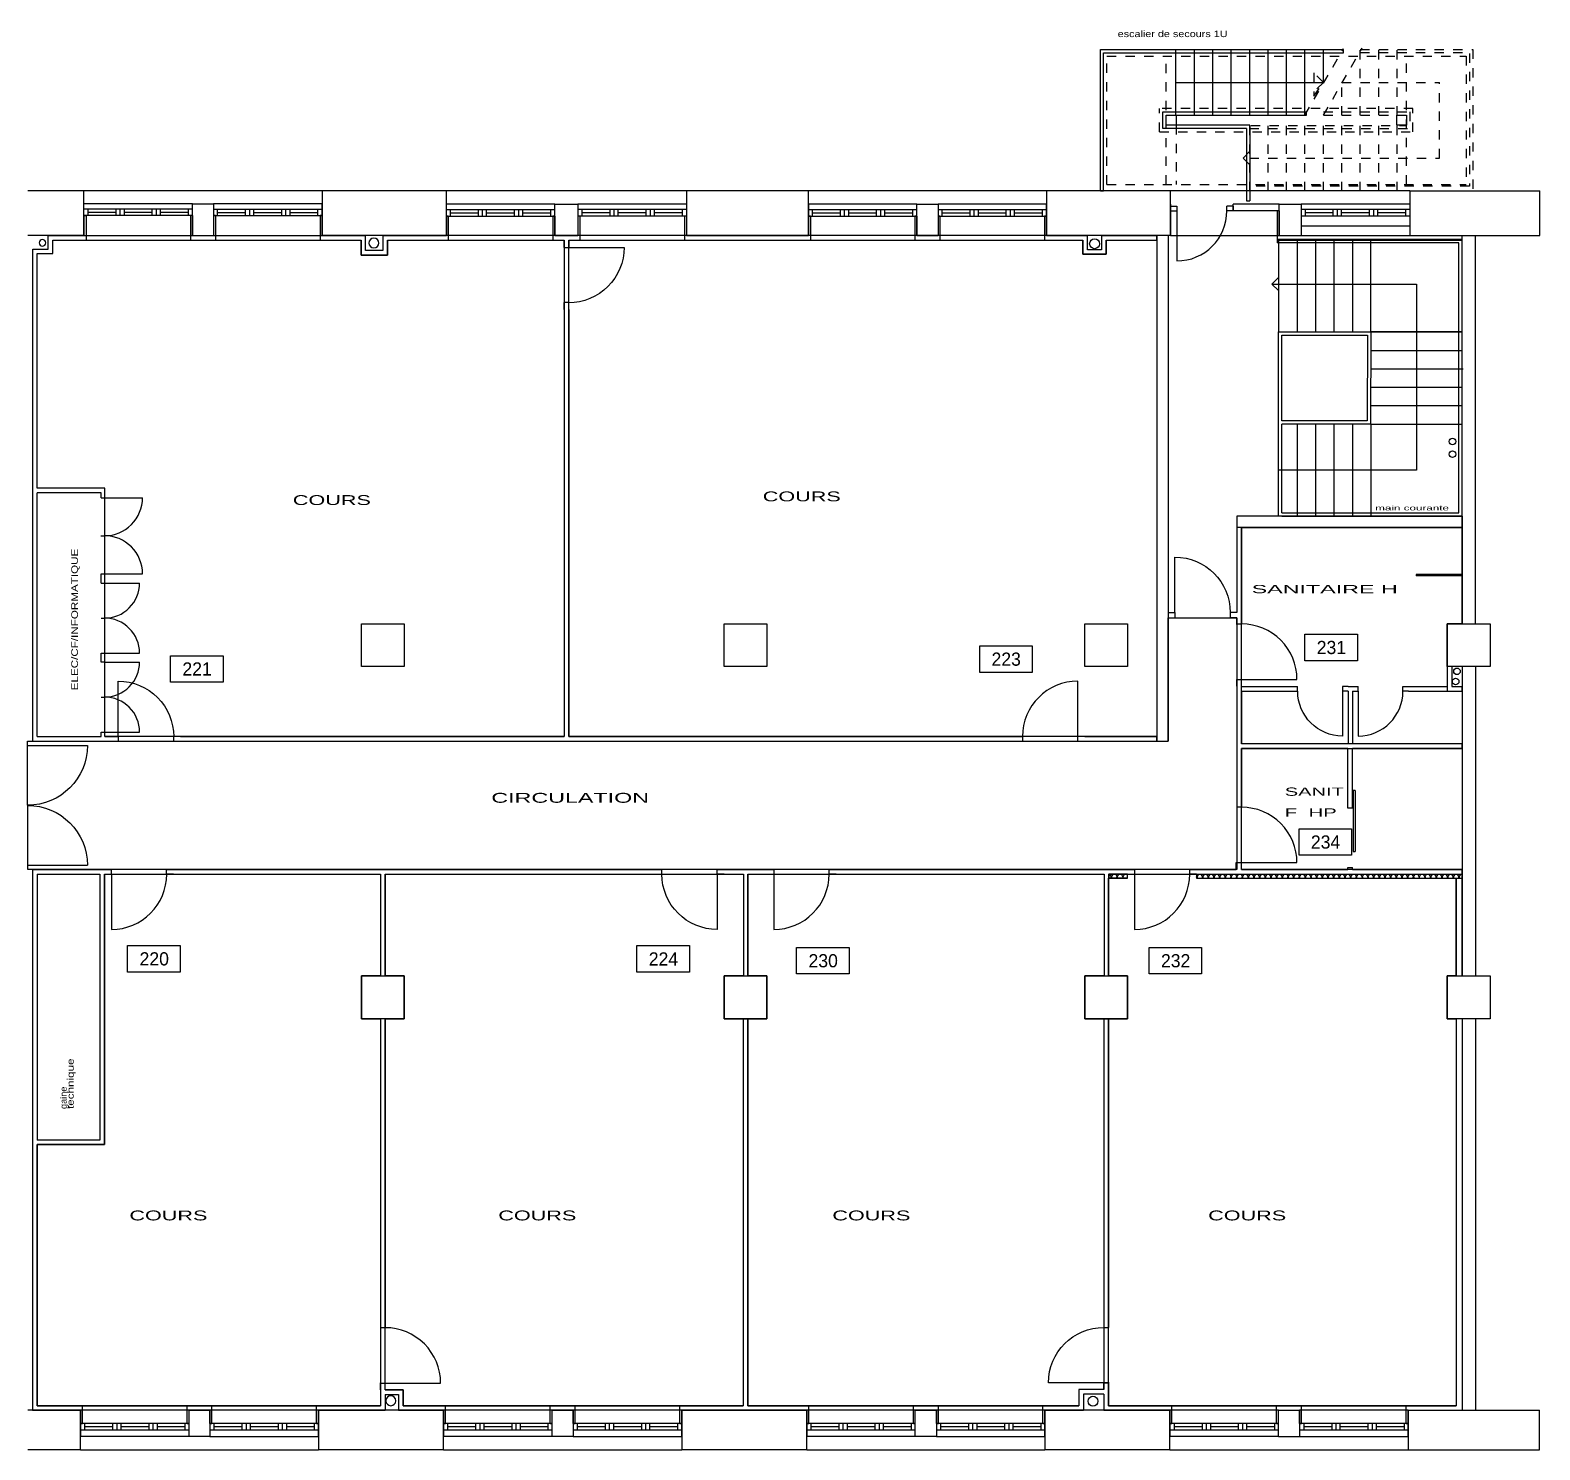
# Model space of a CAD drawing. Extents: x -18.1 to 35.5, y -12.6 to 10.4.
# Drawn here: x 12.54 to 35.48, y -11.18 to 10.39 of the extents above; entities that cross this region are included whole.
import ezdxf

# ---------------------------------------------------------------- set-up
doc = ezdxf.new("R2010")
doc.units = 0
doc.header["$MEASUREMENT"] = 0
doc.linetypes.add('_DASHED', pattern=[0.282222, 0.141111, -0.141111])
doc.linetypes.add('TRAIT_PLEIN', pattern=[0])
for name, color, linetype in [('CLOIS', 2, 'TRAIT_PLEIN'), ('ESCALIERS', 3, 'TRAIT_PLEIN'), ('MURS', 7, 'TRAIT_PLEIN'), ('PORTE', 3, 'TRAIT_PLEIN'), ('SPACES', 140, 'TRAIT_PLEIN'), ('TEXTES', 6, 'TRAIT_PLEIN'), ('VITRE', 1, 'TRAIT_PLEIN')]:
    doc.layers.add(name, color=color, linetype=linetype)
doc.styles.get("Standard").update_dxf_attribs({"font": 'dxftool'})

msp = doc.modelspace()

# ---------------------------------------------------------------- linework, layer by layer
at = {"layer": 'CLOIS'}
for p, q in [((13.351, 7.573), (13.351, 7.27)), ((13.351, 7.573), (13.384, 7.573)), ((13.384, 7.573), (13.354, 7.573)), ((13.384, 7.573), (13.384, 7.203)), ((15.004, 7.573), (14.974, 7.573)), ((14.974, 7.573), (14.974, 7.203)), ((15.004, 7.573), (15.004, 7.273)), ((15.351, 7.573), (15.321, 7.573)), ((15.321, 7.573), (15.321, 7.273)), ((15.351, 7.573), (15.351, 7.203)), ((16.971, 7.573), (16.941, 7.573)), ((16.941, 7.573), (16.941, 7.203)), ((16.971, 7.573), (16.971, 7.273)), ((29.866, 7.718), (29.866, 7.646)), ((29.866, 7.718), (29.96, 7.718)), ((29.866, 7.646), (29.866, 7.646)), ((29.866, 7.646), (29.96, 7.646)), ((29.96, 7.718), (29.96, 7.646)), ((30.816, 7.718), (30.721, 7.718)), ((30.721, 7.646), (30.721, 7.718)), ((30.816, 7.646), (30.721, 7.646)), ((30.816, 7.718), (30.816, 7.646)), ((31.516, 7.646), (31.486, 7.646)), ((31.486, 7.646), (31.486, 7.203)), ((31.516, 7.646), (31.516, 7.27)), ((18.889, 7.566), (18.861, 7.566)), ((18.861, 7.566), (18.861, 7.27)), ((18.889, 7.566), (18.889, 7.203)), ((20.509, 7.566), (20.479, 7.566)), ((20.479, 7.566), (20.479, 7.203)), ((20.509, 7.566), (20.509, 7.27)), ((20.89, 7.566), (20.86, 7.566)), ((20.86, 7.566), (20.86, 7.27)), ((20.89, 7.566), (20.89, 7.203)), ((22.51, 7.566), (22.48, 7.566)), ((22.48, 7.566), (22.48, 7.203)), ((22.51, 7.566), (22.51, 7.273)), ((24.391, 7.566), (24.361, 7.566)), ((24.361, 7.566), (24.361, 7.273)), ((24.391, 7.566), (24.391, 7.203)), ((26.011, 7.566), (25.981, 7.566)), ((25.981, 7.566), (25.981, 7.203)), ((26.011, 7.566), (26.011, 7.273)), ((26.361, 7.566), (26.331, 7.566)), ((26.331, 7.566), (26.331, 7.273)), ((26.361, 7.566), (26.361, 7.203)), ((27.981, 7.566), (27.951, 7.566)), ((27.951, 7.566), (27.951, 7.203)), ((27.981, 7.566), (27.981, 7.273)), ((12.811, 7.066), (12.811, 7.27)), ((12.811, 7.27), (13.351, 7.27)), ((12.881, 6.996), (12.881, 7.203)), ((12.881, 7.203), (13.384, 7.203)), ((13.384, 7.203), (14.974, 7.203)), ((14.974, 7.203), (15.351, 7.203)), ((15.004, 7.27), (15.321, 7.27)), ((15.351, 7.203), (16.954, 7.203)), ((16.941, 7.203), (17.563, 7.203)), ((16.971, 7.27), (17.633, 7.27)), ((17.563, 6.972), (17.563, 7.203)), ((17.633, 7.042), (17.633, 7.27)), ((17.896, 7.27), (18.861, 7.27)), ((17.896, 7.27), (17.896, 7.042)), ((17.966, 7.203), (18.889, 7.203)), ((17.966, 7.203), (17.966, 6.972)), ((18.889, 7.203), (20.479, 7.203)), ((20.479, 7.203), (20.649, 7.203)), ((20.509, 7.27), (20.86, 7.27)), ((20.649, 7.091), (20.649, 7.203)), ((20.719, 7.203), (20.719, 7.091)), ((20.719, 7.203), (22.48, 7.203)), ((22.48, 7.203), (24.391, 7.203)), ((22.51, 7.27), (24.361, 7.27)), ((24.391, 7.203), (25.981, 7.203)), ((25.981, 7.203), (26.361, 7.203)), ((26.011, 7.27), (26.331, 7.27)), ((26.361, 7.203), (27.951, 7.203)), ((27.951, 7.203), (28.533, 7.203)), ((27.981, 7.27), (28.603, 7.27)), ((28.533, 6.986), (28.533, 7.203)), ((28.603, 7.056), (28.603, 7.27)), ((28.816, 7.27), (29.656, 7.27)), ((28.816, 7.27), (28.816, 7.056)), ((28.886, 7.203), (29.656, 7.203)), ((28.886, 7.203), (28.886, 6.986)), ((29.656, 7.203), (29.656, 7.27)), ((31.486, 7.203), (34.296, 7.203)), ((31.516, 7.27), (34.296, 7.27)), ((34.296, 7.203), (34.296, 7.27)), ((12.574, 7.066), (12.811, 7.066)), ((12.574, -0.412), (12.574, 7.066)), ((12.644, 6.996), (12.881, 6.996)), ((12.644, 3.431), (12.644, 6.996)), ((17.966, 6.972), (17.563, 6.972)), ((17.896, 7.042), (17.633, 7.042)), ((20.649, 7.091), (20.719, 7.091)), ((28.886, 6.986), (28.533, 6.986)), ((28.816, 7.056), (28.603, 7.056)), ((20.719, 6.251), (20.649, 6.251)), ((20.649, 6.146), (20.649, 6.251)), ((20.719, 6.146), (20.719, 6.251)), ((20.649, 6.146), (20.649, -0.342)), ((20.719, 6.146), (20.719, -0.342)), ((13.669, 3.431), (12.644, 3.431)), ((12.644, -0.342), (12.644, 3.361)), ((13.616, 3.361), (12.644, 3.361)), ((13.616, 3.287), (13.616, 3.361)), ((13.616, 3.287), (13.669, 3.287)), ((13.669, 3.287), (13.669, 3.431)), ((30.944, 2.836), (30.874, 2.836)), ((30.874, 2.836), (30.874, 1.543)), ((30.944, 2.836), (30.944, 1.473)), ((13.616, 2.131), (13.669, 2.131)), ((13.616, 1.99), (13.616, 2.131)), ((13.669, 1.99), (13.669, 2.131)), ((13.669, 2.056), (13.669, 2.13)), ((33.598, 2.122), (33.598, 2.102)), ((34.296, 2.122), (33.598, 2.122)), ((34.296, 2.102), (33.598, 2.102)), ((34.296, 2.102), (34.296, 2.122)), ((13.616, 1.99), (13.669, 1.99)), ((29.826, 1.543), (29.826, 1.463)), ((29.826, 1.543), (29.93, 1.543)), ((29.826, 1.463), (29.93, 1.463)), ((29.93, 1.543), (29.93, 1.463)), ((30.874, 1.543), (30.771, 1.543)), ((30.771, 1.543), (30.771, 1.463)), ((30.874, 1.463), (30.771, 1.463)), ((30.874, 1.368), (30.874, 1.463)), ((30.944, 1.473), (30.944, 1.368)), ((30.944, 1.368), (30.874, 1.368)), ((13.616, 0.79), (13.616, 0.925)), ((13.616, 0.925), (13.669, 0.924)), ((13.669, 0.856), (13.669, 0.924)), ((13.669, 0.79), (13.669, 0.924)), ((13.669, 0.79), (13.616, 0.79)), ((34.139, 0.72), (34.069, 0.72)), ((34.069, 0.72), (34.069, 0.416)), ((34.139, 0.72), (34.139, 0.416)), ((30.874, 0.527), (30.944, 0.527)), ((30.874, 0.423), (30.874, 0.527)), ((30.944, 0.423), (30.944, 0.527)), ((30.874, 0.423), (30.874, -1.417)), ((30.944, 0.423), (30.944, 0.416)), ((30.944, 0.416), (31.796, 0.416)), ((30.944, 0.346), (30.944, -0.452)), ((30.944, 0.346), (31.711, 0.346)), ((31.711, 0.346), (31.796, 0.346)), ((31.796, 0.346), (31.796, 0.416)), ((32.561, 0.416), (32.477, 0.416)), ((32.477, 0.416), (32.477, 0.346)), ((32.561, 0.346), (32.477, 0.346)), ((32.561, 0.416), (32.631, 0.416)), ((32.561, 0.346), (32.561, -0.452)), ((32.631, 0.416), (32.631, 0.416)), ((32.631, 0.416), (32.716, 0.416)), ((32.631, 0.346), (32.631, -0.452)), ((32.631, 0.346), (32.716, 0.346)), ((32.716, 0.346), (32.716, 0.416)), ((33.396, 0.416), (34.069, 0.416)), ((33.396, 0.346), (33.396, 0.416)), ((33.481, 0.346), (33.396, 0.346)), ((33.481, 0.346), (34.296, 0.346)), ((34.139, 0.416), (34.296, 0.416)), ((34.296, 0.346), (34.296, 0.416)), ((12.574, -0.412), (13.875, -0.412)), ((12.644, -0.342), (13.616, -0.342)), ((13.616, -0.342), (13.616, -0.275)), ((13.616, -0.275), (13.669, -0.276)), ((13.669, -0.342), (13.669, -0.276)), ((13.669, -0.342), (13.875, -0.342)), ((13.875, -0.342), (13.875, -0.412)), ((14.821, -0.342), (14.716, -0.342)), ((14.716, -0.342), (14.716, -0.412)), ((14.716, -0.412), (27.616, -0.412)), ((14.821, -0.342), (20.649, -0.342)), ((20.719, -0.342), (27.511, -0.342)), ((27.511, -0.342), (27.616, -0.342)), ((27.616, -0.342), (27.616, -0.412)), ((28.456, -0.412), (28.456, -0.342)), ((28.561, -0.342), (28.456, -0.342)), ((28.456, -0.412), (29.655, -0.412)), ((28.561, -0.342), (29.655, -0.342)), ((29.655, -0.412), (29.655, -0.342)), ((32.561, -0.452), (30.944, -0.452)), ((34.296, -0.452), (32.631, -0.452)), ((34.296, -0.522), (34.296, -0.452)), ((32.559, -0.522), (30.944, -0.522)), ((30.944, -0.522), (30.944, -1.312)), ((32.559, -1.43), (32.559, -0.522)), ((32.629, -1.43), (32.629, -0.522)), ((34.296, -0.522), (32.629, -0.522)), ((30.944, -1.312), (30.944, -1.417)), ((30.944, -1.417), (30.874, -1.417)), ((32.629, -1.43), (32.559, -1.43)), ((30.864, -2.362), (30.864, -2.258)), ((30.864, -2.258), (30.944, -2.258)), ((30.944, -2.362), (30.944, -2.258)), ((12.571, -2.362), (13.769, -2.362)), ((12.571, -2.362), (12.571, -10.58)), ((12.641, -2.432), (13.593, -2.432)), ((12.641, -2.432), (12.641, -6.473)), ((13.593, -2.432), (13.593, -6.473)), ((13.663, -2.432), (13.664, -2.432)), ((13.663, -2.432), (13.663, -6.543)), ((13.664, -2.432), (13.769, -2.432)), ((13.769, -2.432), (13.769, -2.362)), ((14.609, -2.362), (22.136, -2.362)), ((14.609, -2.432), (14.609, -2.362)), ((14.714, -2.432), (14.609, -2.432)), ((14.714, -2.432), (17.858, -2.432)), ((17.858, -2.432), (17.858, -3.98)), ((17.928, -2.432), (22.031, -2.432)), ((17.928, -2.432), (17.928, -3.98)), ((22.031, -2.432), (22.136, -2.432)), ((22.136, -2.432), (22.136, -2.362)), ((22.976, -2.362), (23.835, -2.362)), ((22.976, -2.432), (22.976, -2.362)), ((23.081, -2.432), (22.976, -2.432)), ((23.081, -2.432), (23.373, -2.432)), ((23.373, -2.432), (23.373, -3.98)), ((23.443, -2.432), (23.731, -2.432)), ((23.443, -2.432), (23.443, -3.98)), ((23.731, -2.432), (23.835, -2.432)), ((23.835, -2.362), (23.835, -2.432)), ((24.676, -2.362), (29.315, -2.362)), ((24.676, -2.432), (24.676, -2.362)), ((24.781, -2.432), (24.676, -2.432)), ((24.781, -2.432), (28.854, -2.432)), ((28.854, -2.432), (28.854, -3.98)), ((28.924, -2.432), (29.211, -2.432)), ((28.924, -2.432), (28.924, -3.98)), ((29.211, -2.492), (28.924, -2.492)), ((28.927, -2.432), (28.927, -2.492)), ((29.211, -2.432), (28.927, -2.432)), ((28.979, -2.492), (28.944, -2.432)), ((28.959, -2.492), (28.993, -2.432)), ((29.065, -2.492), (29.031, -2.432)), ((29.045, -2.492), (29.08, -2.432)), ((29.152, -2.492), (29.117, -2.432)), ((29.132, -2.492), (29.166, -2.432)), ((29.211, -2.445), (29.204, -2.432)), ((29.211, -2.492), (29.211, -2.432)), ((29.211, -2.432), (29.315, -2.432)), ((29.315, -2.362), (29.315, -2.432)), ((30.156, -2.362), (30.864, -2.362)), ((30.156, -2.432), (30.156, -2.362)), ((30.261, -2.432), (30.156, -2.432)), ((30.261, -2.432), (34.296, -2.432)), ((30.261, -2.487), (30.292, -2.432)), ((30.261, -2.432), (30.261, -2.492)), ((30.261, -2.432), (34.296, -2.432)), ((30.278, -2.492), (30.261, -2.463)), ((30.261, -2.492), (34.296, -2.492)), ((30.364, -2.492), (30.33, -2.432)), ((30.344, -2.492), (30.379, -2.432)), ((30.451, -2.492), (30.416, -2.432)), ((30.431, -2.492), (30.465, -2.432)), ((30.537, -2.492), (30.503, -2.432)), ((30.517, -2.492), (30.552, -2.432)), ((30.624, -2.492), (30.589, -2.432)), ((30.604, -2.492), (30.639, -2.432)), ((30.711, -2.492), (30.676, -2.432)), ((30.691, -2.492), (30.725, -2.432)), ((30.797, -2.492), (30.763, -2.432)), ((30.777, -2.492), (30.812, -2.432)), ((30.884, -2.492), (30.849, -2.432)), ((30.864, -2.492), (30.898, -2.432)), ((30.97, -2.492), (30.936, -2.432)), ((30.944, -2.362), (32.559, -2.362)), ((30.95, -2.492), (30.985, -2.432)), ((31.057, -2.492), (31.022, -2.432)), ((31.037, -2.492), (31.072, -2.432)), ((31.144, -2.492), (31.109, -2.432)), ((31.124, -2.492), (31.158, -2.432)), ((31.23, -2.492), (31.196, -2.432)), ((31.21, -2.492), (31.245, -2.432)), ((31.317, -2.492), (31.282, -2.432)), ((31.297, -2.492), (31.331, -2.432)), ((31.403, -2.492), (31.369, -2.432)), ((31.383, -2.492), (31.418, -2.432)), ((31.49, -2.492), (31.455, -2.432)), ((31.47, -2.492), (31.505, -2.432)), ((31.577, -2.492), (31.542, -2.432)), ((31.557, -2.492), (31.591, -2.432)), ((31.663, -2.492), (31.629, -2.432)), ((31.643, -2.492), (31.678, -2.432)), ((31.75, -2.492), (31.715, -2.432)), ((31.73, -2.492), (31.764, -2.432)), ((31.836, -2.492), (31.802, -2.432)), ((31.816, -2.492), (31.851, -2.432)), ((31.923, -2.492), (31.888, -2.432)), ((31.903, -2.492), (31.938, -2.432)), ((32.01, -2.492), (31.975, -2.432)), ((31.99, -2.492), (32.024, -2.432)), ((32.096, -2.492), (32.062, -2.432)), ((32.076, -2.492), (32.111, -2.432)), ((32.183, -2.492), (32.148, -2.432)), ((32.163, -2.492), (32.197, -2.432)), ((32.269, -2.492), (32.235, -2.432)), ((32.249, -2.492), (32.284, -2.432)), ((32.356, -2.492), (32.321, -2.432)), ((32.336, -2.492), (32.371, -2.432)), ((32.443, -2.492), (32.408, -2.432)), ((32.423, -2.492), (32.457, -2.432)), ((32.529, -2.492), (32.495, -2.432)), ((32.509, -2.492), (32.544, -2.432)), ((32.559, -2.362), (32.559, -2.33)), ((32.559, -2.33), (32.629, -2.33)), ((32.616, -2.492), (32.581, -2.432)), ((32.596, -2.492), (32.63, -2.432)), ((32.629, -2.362), (32.629, -2.33)), ((32.629, -2.362), (34.296, -2.362)), ((32.702, -2.492), (32.668, -2.432)), ((32.682, -2.492), (32.717, -2.432)), ((32.789, -2.492), (32.754, -2.432)), ((32.769, -2.492), (32.804, -2.432)), ((32.876, -2.492), (32.841, -2.432)), ((32.856, -2.492), (32.89, -2.432)), ((32.962, -2.492), (32.928, -2.432)), ((32.942, -2.492), (32.977, -2.432)), ((33.049, -2.492), (33.014, -2.432)), ((33.029, -2.492), (33.063, -2.432)), ((33.135, -2.492), (33.101, -2.432)), ((33.115, -2.492), (33.15, -2.432)), ((33.222, -2.492), (33.187, -2.432)), ((33.202, -2.492), (33.237, -2.432)), ((33.309, -2.492), (33.274, -2.432)), ((33.289, -2.492), (33.323, -2.432)), ((33.395, -2.492), (33.361, -2.432)), ((33.375, -2.492), (33.41, -2.432)), ((33.482, -2.492), (33.447, -2.432)), ((33.462, -2.492), (33.496, -2.432)), ((33.569, -2.492), (33.534, -2.432)), ((33.548, -2.492), (33.583, -2.432)), ((33.655, -2.492), (33.62, -2.432)), ((33.635, -2.492), (33.67, -2.432)), ((33.742, -2.492), (33.707, -2.432)), ((33.722, -2.492), (33.756, -2.432)), ((33.828, -2.492), (33.794, -2.432)), ((33.808, -2.492), (33.843, -2.432)), ((33.915, -2.492), (33.88, -2.432)), ((33.895, -2.492), (33.93, -2.432)), ((34.002, -2.492), (33.967, -2.432)), ((33.981, -2.492), (34.016, -2.432)), ((34.088, -2.492), (34.053, -2.432)), ((34.068, -2.492), (34.103, -2.432)), ((34.175, -2.492), (34.14, -2.432)), ((34.155, -2.492), (34.189, -2.432)), ((34.206, -3.98), (34.206, -2.492)), ((34.261, -2.492), (34.227, -2.432)), ((34.241, -2.492), (34.276, -2.432)), ((34.296, -2.432), (34.296, -2.362)), ((34.296, -2.492), (34.296, -2.432)), ((34.296, -3.98), (34.296, -2.494)), ((17.858, -3.98), (17.928, -3.98)), ((23.373, -3.98), (23.443, -3.98)), ((28.854, -3.98), (28.924, -3.98)), ((34.206, -3.98), (34.296, -3.98)), ((17.861, -4.63), (17.861, -9.326)), ((17.931, -4.63), (17.861, -4.63)), ((17.931, -4.63), (17.931, -9.221)), ((23.371, -4.63), (23.371, -10.51)), ((23.371, -4.63), (23.441, -4.63)), ((23.441, -4.63), (23.441, -10.51)), ((28.851, -4.63), (28.851, -9.216)), ((28.851, -4.63), (28.921, -4.63)), ((28.921, -4.63), (28.921, -9.321)), ((34.296, -4.63), (34.206, -4.63)), ((34.206, -4.63), (34.206, -10.51)), ((34.296, -4.63), (34.296, -10.58)), ((13.593, -6.473), (12.641, -6.473)), ((12.641, -6.543), (12.641, -10.51)), ((13.663, -6.543), (12.641, -6.543)), ((17.931, -9.326), (17.861, -9.326)), ((17.931, -9.221), (17.931, -9.326)), ((28.851, -9.216), (28.851, -9.321)), ((28.851, -9.321), (28.921, -9.321)), ((17.861, -10.271), (17.861, -10.166)), ((17.861, -10.166), (17.931, -10.166)), ((17.861, -10.271), (17.861, -10.51)), ((17.931, -10.271), (17.931, -10.166)), ((17.931, -10.271), (17.931, -10.271)), ((17.931, -10.271), (18.204, -10.271)), ((18.204, -10.271), (18.204, -10.51)), ((28.473, -10.266), (28.473, -10.51)), ((28.851, -10.266), (28.473, -10.266)), ((28.851, -10.266), (28.851, -10.162)), ((28.851, -10.162), (28.921, -10.162)), ((28.921, -10.162), (28.921, -10.51)), ((12.641, -10.51), (13.331, -10.51)), ((13.331, -10.51), (14.921, -10.51)), ((13.331, -10.78), (13.331, -10.51)), ((14.921, -10.78), (14.921, -10.51)), ((14.921, -10.51), (15.296, -10.51)), ((15.296, -10.51), (16.886, -10.51)), ((15.296, -10.78), (15.296, -10.51)), ((16.886, -10.51), (17.861, -10.51)), ((16.886, -10.78), (16.886, -10.51)), ((17.931, -10.341), (17.931, -10.58)), ((17.931, -10.341), (18.134, -10.341)), ((18.134, -10.341), (18.134, -10.58)), ((18.204, -10.51), (18.846, -10.51)), ((18.846, -10.51), (18.816, -10.51)), ((18.846, -10.51), (20.436, -10.51)), ((18.846, -10.78), (18.846, -10.51)), ((18.846, -10.58), (18.846, -10.51)), ((20.436, -10.78), (20.436, -10.51)), ((20.436, -10.51), (20.816, -10.51)), ((20.816, -10.51), (22.406, -10.51)), ((20.816, -10.78), (20.816, -10.51)), ((22.406, -10.51), (23.371, -10.51)), ((22.406, -10.78), (22.406, -10.51)), ((23.441, -10.51), (24.366, -10.51)), ((24.366, -10.51), (25.956, -10.51)), ((24.366, -10.78), (24.366, -10.51)), ((25.956, -10.78), (25.956, -10.51)), ((25.956, -10.51), (26.336, -10.51)), ((26.336, -10.51), (27.926, -10.51)), ((26.336, -10.78), (26.336, -10.51)), ((27.926, -10.78), (27.926, -10.51)), ((27.926, -10.51), (28.473, -10.51)), ((28.543, -10.336), (28.543, -10.58)), ((28.851, -10.336), (28.543, -10.336)), ((28.851, -10.336), (28.851, -10.58)), ((28.921, -10.51), (29.886, -10.51)), ((29.886, -10.51), (31.476, -10.51)), ((29.886, -10.78), (29.886, -10.51)), ((31.476, -10.78), (31.476, -10.51)), ((31.476, -10.51), (31.856, -10.51)), ((31.856, -10.51), (33.446, -10.51)), ((31.856, -10.78), (31.856, -10.51)), ((33.446, -10.51), (34.206, -10.51)), ((33.446, -10.78), (33.446, -10.51)), ((12.571, -10.58), (13.301, -10.58)), ((13.301, -10.78), (13.301, -10.58)), ((13.301, -10.78), (13.331, -10.78)), ((14.921, -10.78), (14.951, -10.78)), ((14.951, -10.78), (14.951, -10.58)), ((14.951, -10.58), (15.266, -10.58)), ((15.266, -10.78), (15.266, -10.58)), ((15.266, -10.78), (15.296, -10.78)), ((16.886, -10.78), (16.916, -10.78)), ((16.916, -10.58), (17.931, -10.58)), ((16.916, -10.78), (16.916, -10.58)), ((18.134, -10.58), (18.816, -10.58)), ((18.816, -10.78), (18.816, -10.58)), ((18.816, -10.78), (18.846, -10.78)), ((20.436, -10.78), (20.466, -10.78)), ((20.466, -10.78), (20.466, -10.58)), ((20.466, -10.58), (20.786, -10.58)), ((20.786, -10.78), (20.786, -10.58)), ((20.786, -10.78), (20.816, -10.78)), ((22.406, -10.78), (22.436, -10.78)), ((22.436, -10.58), (23.367, -10.58)), ((22.436, -10.78), (22.436, -10.58)), ((23.371, -10.58), (23.441, -10.58)), ((23.443, -10.58), (24.336, -10.58)), ((24.336, -10.78), (24.336, -10.58)), ((24.336, -10.78), (24.366, -10.78)), ((25.956, -10.78), (25.986, -10.78)), ((25.986, -10.78), (25.986, -10.58)), ((25.986, -10.58), (26.306, -10.58)), ((26.306, -10.78), (26.306, -10.58)), ((26.306, -10.78), (26.336, -10.78)), ((27.926, -10.78), (27.956, -10.78)), ((27.956, -10.78), (27.956, -10.58)), ((27.956, -10.58), (28.543, -10.58)), ((28.851, -10.58), (29.856, -10.58)), ((29.856, -10.78), (29.856, -10.58)), ((29.856, -10.78), (29.886, -10.78)), ((31.476, -10.78), (31.506, -10.78)), ((31.506, -10.78), (31.506, -10.58)), ((31.506, -10.58), (31.826, -10.58)), ((31.826, -10.78), (31.826, -10.58)), ((31.826, -10.78), (31.856, -10.78)), ((33.446, -10.78), (33.477, -10.78)), ((33.476, -10.58), (34.206, -10.58)), ((33.476, -10.78), (33.476, -10.58)), ((34.206, -10.58), (34.296, -10.58)), ((34.206, -10.58), (34.206, -10.58))]:
    msp.add_line(p, q, dxfattribs=at)
at = {"layer": 'ESCALIERS'}
for p, q in [((28.798, 10.098), (32.493, 10.098)), ((28.798, 7.95), (28.798, 10.098)), ((29.947, 9.098), (29.947, 10.098)), ((30.227, 9.098), (30.227, 10.098)), ((30.507, 9.098), (30.507, 10.098)), ((30.787, 9.098), (30.787, 10.098)), ((31.067, 9.098), (31.067, 10.098)), ((31.347, 9.098), (31.347, 10.098)), ((31.627, 9.098), (31.627, 10.098)), ((31.907, 9.098), (31.907, 10.098)), ((32.187, 9.598), (32.187, 10.098)), ((28.848, 10.048), (32.493, 10.048)), ((28.848, 7.95), (28.848, 10.048)), ((29.947, 9.598), (32.187, 9.598)), ((29.748, 9.148), (31.931, 9.148)), ((29.748, 8.898), (29.748, 9.148)), ((29.798, 9.098), (31.931, 9.098)), ((29.798, 8.948), (29.798, 9.098)), ((29.798, 8.948), (29.798, 9.098)), ((29.798, 9.098), (29.948, 9.098)), ((31.067, 8.948), (29.798, 8.948)), ((29.948, 8.948), (29.798, 8.948)), ((29.948, 9.098), (29.948, 8.948)), ((31.067, 8.948), (31.067, 7.797)), ((33.302, 8.948), (33.302, 9.098)), ((33.302, 9.098), (33.452, 9.098)), ((33.452, 8.948), (33.302, 8.948)), ((33.452, 9.098), (33.452, 8.948)), ((31.017, 8.898), (29.748, 8.898)), ((31.017, 8.898), (31.017, 7.797)), ((31.486, 7.209), (31.486, 7.159)), ((34.297, 7.209), (31.486, 7.209)), ((34.247, 7.159), (31.486, 7.159)), ((31.507, 7.203), (31.507, 5.809)), ((31.787, 7.203), (31.787, 5.806)), ((32.067, 7.203), (32.067, 5.806)), ((32.347, 7.203), (32.347, 5.806)), ((32.627, 7.203), (32.627, 5.806)), ((32.907, 5.806), (32.907, 7.203)), ((34.247, 3.056), (34.247, 7.159)), ((34.297, 3.006), (34.297, 7.209)), ((31.404, 6.534), (33.603, 6.534)), ((33.603, 6.534), (33.603, 3.706)), ((31.507, 5.806), (32.907, 5.806)), ((31.507, 3.006), (31.507, 5.806)), ((31.557, 5.756), (32.857, 5.756)), ((31.557, 4.456), (31.557, 5.756)), ((32.857, 5.756), (32.853, 4.456)), ((32.907, 5.806), (32.903, 4.406)), ((32.907, 5.806), (34.298, 5.806)), ((34.298, 5.806), (32.907, 5.806)), ((32.903, 5.526), (34.298, 5.526)), ((32.903, 5.246), (34.311, 5.246)), ((32.903, 4.966), (34.298, 4.966)), ((32.907, 4.686), (34.298, 4.686)), ((32.853, 4.456), (31.557, 4.456)), ((32.903, 4.406), (31.557, 4.406)), ((31.557, 3.056), (31.557, 4.406)), ((31.787, 4.406), (31.787, 3.006)), ((32.067, 4.406), (32.067, 3.006)), ((32.347, 4.406), (32.347, 3.006)), ((32.627, 4.406), (32.627, 3.006)), ((32.903, 4.406), (34.298, 4.406)), ((32.907, 4.406), (32.907, 3.006)), ((33.603, 3.706), (31.507, 3.706)), ((31.557, 3.006), (31.507, 3.006)), ((31.557, 3.056), (34.247, 3.056)), ((31.557, 3.006), (31.557, 3.006)), ((31.557, 3.006), (34.297, 3.006))]:
    msp.add_line(p, q, dxfattribs=at)
at = {"layer": 'ESCALIERS', "linetype": '_DASHED'}
for p, q in [((31.907, 9.098), (32.493, 10.113)), ((32.187, 9.098), (32.778, 10.122)), ((32.747, 9.098), (32.747, 10.098)), ((32.747, 10.098), (34.457, 10.098)), ((33.027, 9.098), (33.027, 10.098)), ((33.307, 9.098), (33.307, 10.098)), ((34.457, 10.098), (34.457, 7.95)), ((28.898, 9.998), (34.358, 9.998)), ((28.898, 8.048), (28.898, 9.998)), ((29.8, 8.047), (29.8, 9.998)), ((32.747, 10.051), (34.409, 10.051)), ((33.452, 8.048), (33.452, 9.998)), ((34.358, 9.998), (34.358, 8.048)), ((34.409, 10.038), (34.409, 8.019)), ((32.187, 9.598), (32.044, 9.741)), ((32.044, 9.741), (32.044, 9.388)), ((32.187, 9.598), (32.043, 9.455)), ((32.044, 9.388), (32.187, 9.598)), ((32.467, 9.598), (33.951, 9.598)), ((32.467, 9.098), (32.467, 9.598)), ((33.951, 8.448), (33.951, 9.598)), ((33.548, 9.202), (29.698, 9.202)), ((29.698, 8.848), (29.698, 9.202)), ((33.548, 8.848), (33.548, 9.202)), ((29.948, 8.948), (29.948, 8.047)), ((31.067, 7.948), (31.067, 8.948)), ((31.347, 7.948), (31.347, 8.948)), ((31.627, 7.948), (31.627, 8.948)), ((31.907, 7.948), (31.907, 8.948)), ((32.187, 9.148), (33.502, 9.148)), ((32.187, 9.098), (33.452, 9.098)), ((32.187, 7.948), (32.187, 8.948)), ((32.467, 7.948), (32.467, 8.948)), ((32.747, 7.948), (32.747, 8.948)), ((33.027, 7.948), (33.027, 8.948)), ((33.307, 7.948), (33.307, 8.948)), ((33.502, 9.148), (33.502, 8.948)), ((29.698, 8.848), (33.55, 8.848)), ((31.067, 8.898), (33.548, 8.898)), ((31.087, 8.944), (33.452, 8.944)), ((30.966, 8.448), (31.071, 8.553)), ((30.966, 8.448), (31.071, 8.344)), ((31.067, 8.448), (33.951, 8.448)), ((28.898, 8.048), (34.358, 8.048)), ((34.409, 8.019), (31.074, 8.019)), ((31.404, 6.534), (31.515, 6.645)), ((31.404, 6.534), (31.522, 6.417))]:
    msp.add_line(p, q, dxfattribs=at)
at = {"layer": 'MURS'}
for p, q in [((32.493, 10.048), (32.493, 10.098)), ((31.931, 9.098), (31.931, 9.148)), ((13.351, 7.95), (12.501, 7.951)), ((13.351, 7.27), (13.351, 7.95)), ((16.971, 7.95), (13.351, 7.95)), ((16.971, 7.95), (16.971, 7.27)), ((18.861, 7.95), (16.971, 7.95)), ((18.861, 7.27), (18.861, 7.95)), ((22.51, 7.95), (18.861, 7.95)), ((22.51, 7.95), (22.51, 7.27)), ((24.361, 7.95), (22.51, 7.95)), ((24.361, 7.27), (24.361, 7.95)), ((27.981, 7.95), (24.361, 7.95)), ((27.981, 7.95), (27.981, 7.27)), ((29.866, 7.95), (27.981, 7.95)), ((28.798, 7.95), (28.848, 7.95)), ((29.866, 7.27), (29.866, 7.95)), ((33.501, 7.95), (29.87, 7.95)), ((33.501, 7.95), (33.501, 7.27)), ((33.501, 7.95), (35.476, 7.95)), ((35.476, 7.27), (35.476, 7.95)), ((15.004, 7.753), (13.351, 7.753)), ((13.354, 7.753), (13.354, 7.753)), ((15.004, 7.753), (15.321, 7.753)), ((15.004, 7.27), (15.004, 7.753)), ((15.321, 7.753), (15.321, 7.27)), ((16.971, 7.753), (15.321, 7.753)), ((16.971, 7.273), (16.971, 7.753)), ((16.971, 7.753), (16.971, 7.753)), ((16.971, 7.273), (16.971, 7.753)), ((20.509, 7.746), (18.861, 7.746)), ((20.509, 7.746), (20.86, 7.746)), ((20.509, 7.27), (20.509, 7.746)), ((20.86, 7.746), (20.86, 7.27)), ((22.51, 7.746), (20.86, 7.746)), ((22.51, 7.746), (22.51, 7.746)), ((24.361, 7.746), (24.361, 7.746)), ((24.361, 7.746), (24.361, 7.27)), ((26.011, 7.746), (24.361, 7.746)), ((26.011, 7.746), (26.331, 7.746)), ((26.011, 7.27), (26.011, 7.746)), ((26.331, 7.746), (26.331, 7.27)), ((27.981, 7.746), (26.331, 7.746)), ((27.981, 7.746), (27.981, 7.746)), ((27.981, 7.27), (27.981, 7.746)), ((29.866, 7.746), (29.866, 7.27)), ((31.516, 7.746), (30.816, 7.746)), ((30.816, 7.646), (30.816, 7.746)), ((31.516, 7.646), (30.816, 7.646)), ((31.017, 7.797), (31.067, 7.797)), ((31.516, 7.746), (31.851, 7.746)), ((31.516, 7.27), (31.516, 7.746)), ((31.516, 7.646), (31.516, 7.746)), ((31.851, 7.746), (31.851, 7.27)), ((33.501, 7.746), (31.851, 7.746)), ((33.501, 7.746), (33.501, 7.746)), ((31.851, 7.416), (33.501, 7.416)), ((13.351, 7.27), (12.501, 7.27)), ((13.351, 7.27), (16.971, 7.27)), ((16.971, 7.273), (16.971, 7.273)), ((22.51, 7.27), (16.971, 7.27)), ((27.981, 7.27), (22.51, 7.27)), ((29.866, 7.27), (27.981, 7.27)), ((29.826, 7.27), (29.656, 7.27)), ((29.656, 7.27), (29.656, -0.411)), ((29.826, 7.27), (29.826, -0.411)), ((29.866, 7.27), (31.516, 7.27)), ((31.516, 7.27), (33.501, 7.27)), ((33.501, 7.27), (35.476, 7.27)), ((34.296, 1.37), (34.296, 7.27)), ((34.496, 1.37), (34.496, 7.27)), ((30.874, 3.006), (30.874, 2.836)), ((34.296, 3.006), (30.874, 3.006)), ((34.296, 3.006), (34.296, 2.836)), ((34.296, 2.836), (30.874, 2.836)), ((17.571, 0.72), (17.571, 1.37)), ((17.571, 1.37), (18.221, 1.37)), ((18.221, 1.37), (18.221, 0.72)), ((23.081, 0.72), (23.081, 1.37)), ((23.081, 1.37), (23.731, 1.37)), ((23.731, 1.37), (23.731, 0.72)), ((28.561, 0.72), (28.561, 1.37)), ((28.561, 1.37), (29.211, 1.37)), ((29.211, 1.37), (29.211, 0.72)), ((34.069, 0.72), (34.069, 1.37)), ((34.069, 1.37), (34.719, 1.37)), ((34.296, 1.37), (34.496, 1.37)), ((34.719, 1.37), (34.719, 0.72)), ((18.221, 0.72), (17.571, 0.72)), ((23.731, 0.72), (23.081, 0.72)), ((29.211, 0.72), (28.561, 0.72)), ((34.719, 0.72), (34.069, 0.72)), ((34.296, 0.72), (34.296, -3.98)), ((34.496, 0.72), (34.496, -3.98)), ((29.656, -0.411), (29.826, -0.411)), ((17.571, -4.63), (17.571, -3.98)), ((17.571, -3.98), (18.221, -3.98)), ((17.858, -3.98), (17.928, -3.98)), ((18.221, -3.98), (18.221, -4.63)), ((23.081, -4.63), (23.081, -3.98)), ((23.081, -3.98), (23.731, -3.98)), ((23.373, -3.98), (23.443, -3.98)), ((23.731, -3.98), (23.731, -4.63)), ((28.561, -4.63), (28.561, -3.98)), ((28.561, -3.98), (29.211, -3.98)), ((28.854, -3.98), (28.924, -3.98)), ((29.211, -3.98), (29.211, -4.63)), ((34.069, -4.63), (34.069, -3.98)), ((34.069, -3.98), (34.719, -3.98)), ((34.296, -3.98), (34.496, -3.98)), ((34.719, -3.98), (34.719, -4.63)), ((18.221, -4.63), (17.571, -4.63)), ((17.931, -4.63), (17.861, -4.63)), ((23.731, -4.63), (23.081, -4.63)), ((23.441, -4.63), (23.371, -4.63)), ((29.211, -4.63), (28.561, -4.63)), ((28.921, -4.63), (28.851, -4.63)), ((34.719, -4.63), (34.069, -4.63)), ((34.496, -4.63), (34.296, -4.63)), ((34.296, -4.63), (34.296, -10.58)), ((34.496, -4.63), (34.496, -10.58)), ((13.301, -10.58), (12.501, -10.58)), ((13.301, -10.58), (13.301, -10.98)), ((13.301, -10.58), (13.301, -10.58)), ((13.301, -10.58), (13.301, -10.98)), ((14.951, -10.58), (13.301, -10.58)), ((13.301, -11.18), (13.301, -10.58)), ((15.266, -10.58), (14.951, -10.58)), ((14.951, -10.98), (14.951, -10.58)), ((15.266, -10.58), (15.266, -10.98)), ((16.916, -10.58), (15.266, -10.58)), ((16.916, -10.98), (16.916, -10.58)), ((16.916, -10.58), (16.916, -10.58)), ((16.916, -10.98), (16.916, -10.58)), ((16.916, -10.58), (16.916, -11.18)), ((18.816, -10.58), (16.916, -10.58)), ((18.816, -10.58), (18.816, -10.98)), ((18.816, -10.58), (18.816, -10.58)), ((18.816, -10.58), (18.816, -10.98)), ((20.466, -10.58), (18.816, -10.58)), ((18.816, -11.18), (18.816, -10.58)), ((20.786, -10.58), (20.466, -10.58)), ((20.466, -10.98), (20.466, -10.58)), ((20.786, -10.58), (20.786, -10.98)), ((22.436, -10.58), (20.786, -10.58)), ((22.436, -10.98), (22.436, -10.58)), ((22.436, -10.58), (22.436, -10.58)), ((22.436, -10.98), (22.436, -10.58)), ((22.436, -10.58), (22.436, -11.18)), ((24.336, -10.58), (22.436, -10.58)), ((22.436, -10.78), (22.436, -10.78)), ((24.336, -10.58), (24.336, -10.98)), ((24.336, -10.58), (24.336, -10.58)), ((24.336, -10.58), (24.336, -10.98)), ((25.986, -10.58), (24.336, -10.58)), ((24.336, -11.18), (24.336, -10.58)), ((26.306, -10.58), (25.986, -10.58)), ((25.986, -10.98), (25.986, -10.58)), ((26.306, -10.58), (26.306, -10.98)), ((27.956, -10.58), (26.306, -10.58)), ((27.956, -10.58), (27.956, -11.18)), ((29.856, -10.58), (27.956, -10.58)), ((27.956, -10.98), (27.956, -10.58)), ((27.956, -10.58), (27.956, -10.58)), ((27.956, -10.98), (27.956, -10.58)), ((27.956, -10.78), (27.956, -10.78)), ((29.856, -11.18), (29.856, -10.58)), ((29.856, -10.58), (29.856, -10.98)), ((31.506, -10.58), (29.856, -10.58)), ((31.506, -10.58), (31.826, -10.58)), ((31.506, -10.98), (31.506, -10.58)), ((31.826, -10.58), (31.826, -10.98)), ((33.476, -10.58), (31.826, -10.58)), ((33.476, -10.98), (33.476, -10.58)), ((33.476, -10.58), (33.476, -11.18)), ((33.476, -10.58), (35.471, -10.58)), ((34.296, -10.58), (34.496, -10.58)), ((35.471, -11.18), (35.471, -10.58)), ((13.301, -10.88), (13.301, -10.88)), ((14.951, -10.98), (13.301, -10.98)), ((15.266, -10.98), (14.951, -10.98)), ((15.266, -10.98), (16.916, -10.98)), ((16.916, -10.88), (16.916, -10.88)), ((18.816, -10.98), (18.816, -10.98)), ((20.466, -10.98), (18.816, -10.98)), ((20.786, -10.98), (20.466, -10.98)), ((20.786, -10.98), (22.436, -10.98)), ((24.336, -10.88), (24.336, -10.88)), ((25.986, -10.98), (24.336, -10.98)), ((26.306, -10.98), (25.986, -10.98)), ((26.306, -10.98), (27.956, -10.98)), ((31.506, -10.98), (29.856, -10.98)), ((31.506, -10.98), (31.826, -10.98)), ((31.826, -10.98), (33.476, -10.98)), ((13.301, -11.18), (12.501, -11.18)), ((13.301, -11.18), (16.916, -11.18)), ((18.816, -11.18), (16.916, -11.18)), ((18.816, -11.18), (22.436, -11.18)), ((24.336, -11.18), (22.436, -11.18)), ((24.336, -11.18), (27.956, -11.18)), ((29.856, -11.18), (27.956, -11.18)), ((29.856, -11.18), (33.476, -11.18)), ((33.476, -11.18), (35.471, -11.18))]:
    msp.add_line(p, q, dxfattribs=at)
for centre, major_axis, start_param, end_param in [((12.721, 7.161), (-0.0354, 0.0354), -0.785398, 5.497787), ((17.758, 7.157), (-0.053, 0.053), -0.785398, 5.497787), ((28.71, 7.146), (-0.053, 0.053), -0.785398, 5.497787), ((34.148, 4.142), (0.0354, 0.0354), 0.785398, 7.068583), ((34.147, 3.949), (0.0354, 0.0354), 0.785398, 7.068583), ((34.217, 0.649), (0.0354, 0.0354), 0.785398, 7.068583), ((34.197, 0.495), (0.0354, 0.0354), 0.785398, 7.068583), ((18.016, -10.435), (-0.053, 0.053), -0.785398, 5.497787), ((28.686, -10.441), (-0.053, 0.053), -0.785398, 5.497787)]:
    msp.add_ellipse(centre, major_axis=major_axis, ratio=1, start_param=start_param, end_param=end_param, dxfattribs=at)
at = {"layer": 'PORTE'}
for p, q in [((29.96, 7.718), (29.96, 6.885)), ((20.719, 7.091), (21.56, 7.091)), ((13.666, 3.286), (14.243, 3.286)), ((13.609, 2.709), (13.666, 2.709)), ((29.93, 1.543), (29.93, 2.384)), ((13.669, 2.132), (14.243, 2.132)), ((13.669, 1.989), (14.197, 1.989)), ((13.613, 1.458), (13.666, 1.458)), ((30.771, 1.543), (30.771, 1.463)), ((30.944, 1.368), (30.864, 1.368)), ((13.669, 0.924), (14.197, 0.926)), ((13.669, 0.789), (14.197, 0.789)), ((13.875, -0.342), (13.875, 0.499)), ((28.456, -0.342), (28.456, 0.499)), ((30.944, 0.527), (31.785, 0.527)), ((13.613, 0.258), (13.666, 0.258)), ((32.477, 0.346), (32.477, -0.335)), ((32.716, 0.346), (32.716, -0.335)), ((13.669, -0.274), (14.197, -0.274)), ((12.496, -0.477), (13.406, -0.477)), ((32.668, -1.16), (32.638, -1.16)), ((32.638, -1.16), (32.638, -2.091)), ((32.668, -1.16), (32.668, -2.091)), ((30.944, -2.258), (31.785, -2.258)), ((32.638, -2.091), (32.668, -2.091)), ((12.496, -2.297), (13.406, -2.297)), ((13.769, -2.432), (13.769, -3.273)), ((22.976, -2.432), (22.976, -3.273)), ((23.835, -2.432), (23.835, -3.273)), ((29.315, -2.432), (29.315, -3.273)), ((17.851, -10.166), (18.772, -10.166)), ((28.931, -10.162), (28.01, -10.162))]:
    msp.add_line(p, q, dxfattribs=at)
for centre, major_axis, start_param, end_param in [((29.96, 7.646), (-0.538, 0.538), 2.356195, 3.926991), ((13.666, 3.286), (-0.408, 0.408), 2.356194, 3.926991), ((13.666, 2.132), (0.408, 0.408), 5.497787, 7.068584), ((13.666, 1.989), (-0.376, 0.376), 2.356194, 3.926991), ((13.666, 0.926), (0.376, 0.376), 5.497787, 7.068584), ((30.944, 0.527), (0.595, 0.595), 5.497787, 7.068584), ((13.666, 0.789), (-0.376, 0.376), 2.356194, 3.926991), ((28.456, -0.342), (-0.595, 0.595), -0.785398, 0.785398), ((13.666, -0.274), (0.376, 0.376), 5.497787, 7.068584), ((32.716, 0.346), (-0.481, 0.481), 2.356195, 3.926991), ((30.944, -2.258), (0.595, 0.595), 5.497787, 7.068584), ((13.769, -2.432), (-0.595, 0.595), 2.356195, 3.926991), ((23.835, -2.432), (-0.595, 0.595), 2.356195, 3.926991), ((29.315, -2.432), (-0.595, 0.595), 2.356195, 3.926991), ((17.931, -10.166), (0.595, 0.595), 5.497787, 7.068584)]:
    msp.add_ellipse(centre, major_axis=major_axis, ratio=1, start_param=start_param, end_param=end_param, dxfattribs=at)
at = {"layer": 'PORTE', "extrusion": (0, 0, -1)}
for centre, major_axis, start_param, end_param in [((20.719, 7.091), (0.595, 0.595), 0.785398, 2.356195), ((29.93, 1.543), (0.595, 0.595), -0.785398, 0.785398), ((13.875, -0.342), (-0.595, 0.595), 0.785398, 2.356195), ((32.477, 0.346), (-0.481, 0.481), 3.926991, 5.497787), ((12.496, -0.477), (0.643, 0.643), 0.785398, 2.356194), ((12.496, -2.297), (0.643, 0.643), -0.785398, 0.785398), ((22.976, -2.432), (-0.595, 0.595), 3.926991, 5.497787), ((28.851, -10.162), (0.595, 0.595), 3.926991, 5.497787)]:
    msp.add_ellipse(centre, major_axis=major_axis, ratio=1, start_param=start_param, end_param=end_param, dxfattribs=at)
at = {"layer": 'SPACES'}
for points in [[(12.644, 6.996), (12.881, 6.996), (12.881, 7.203), (17.563, 7.203), (17.563, 6.972), (17.966, 6.972), (17.966, 7.203), (20.649, 7.203), (20.649, -0.342), (13.669, -0.342), (13.669, 3.431), (12.644, 3.431), (12.644, 6.996)], [(20.719, 7.203), (28.533, 7.203), (28.533, 6.986), (28.886, 6.986), (28.886, 7.203), (29.656, 7.203), (29.655, -0.342), (20.719, -0.342), (20.719, 7.203)], [(30.944, 2.836), (34.296, 2.836), (34.296, 1.37), (34.069, 1.37), (34.069, 0.416), (34.069, 0.346), (34.296, 0.346), (34.296, -0.452), (30.944, -0.452), (30.944, 2.836)], [(29.826, 1.463), (30.874, 1.463), (30.874, -2.362), (12.501, -2.362), (12.496, -0.412), (29.826, -0.411), (29.826, 1.463)], [(30.944, -0.522), (34.296, -0.522), (34.296, -2.362), (30.944, -2.362), (30.944, -0.522)], [(13.663, -2.432), (17.858, -2.432), (17.858, -3.98), (17.571, -3.98), (17.571, -4.63), (17.861, -4.63), (17.861, -10.51), (12.641, -10.51), (12.641, -6.543), (13.663, -6.543), (13.664, -2.432)], [(17.928, -2.432), (23.373, -2.432), (23.373, -3.98), (23.081, -3.98), (23.081, -4.63), (23.371, -4.63), (23.371, -10.51), (18.204, -10.51), (18.204, -10.271), (17.931, -10.271), (17.931, -4.63), (18.221, -4.63), (18.221, -3.98), (17.928, -3.98), (17.928, -2.432)], [(23.443, -2.432), (28.854, -2.432), (28.854, -3.98), (28.561, -3.98), (28.561, -4.63), (28.851, -4.63), (28.851, -10.266), (28.473, -10.266), (28.473, -10.51), (23.441, -10.51), (23.441, -4.63), (23.731, -4.63), (23.731, -3.98), (23.443, -3.98), (23.443, -2.432)], [(28.924, -2.492), (29.211, -2.492), (29.211, -2.432), (30.261, -2.432), (30.261, -2.492), (34.206, -2.492), (34.206, -3.98), (34.069, -3.98), (34.069, -4.63), (34.206, -4.63), (34.206, -10.51), (28.921, -10.51), (28.921, -4.63), (29.211, -4.63), (29.211, -3.98), (28.924, -3.98), (28.924, -2.492)]]:
    msp.add_lwpolyline(points, dxfattribs=at)
at = {"layer": 'TEXTES'}
for points in [[(31.906, 1.212), (32.704, 1.212), (32.704, 0.811), (31.906, 0.811)], [(26.964, 1.035), (27.762, 1.035), (27.762, 0.633), (26.964, 0.633)], [(14.669, 0.887), (15.467, 0.887), (15.467, 0.486), (14.669, 0.486)], [(31.817, -1.744), (32.615, -1.744), (32.615, -2.146), (31.817, -2.146)], [(14.017, -3.519), (14.816, -3.519), (14.816, -3.92), (14.017, -3.92)], [(21.756, -3.519), (22.554, -3.519), (22.554, -3.92), (21.756, -3.92)], [(24.182, -3.548), (24.981, -3.548), (24.981, -3.95), (24.182, -3.95)], [(29.538, -3.548), (30.337, -3.548), (30.337, -3.95), (29.538, -3.95)]]:
    msp.add_lwpolyline(points, close=True, dxfattribs=at)
at = {"layer": 'VITRE'}
for p, q in [((15.004, 7.673), (13.351, 7.673)), ((15.004, 7.573), (13.351, 7.573)), ((13.416, 7.573), (13.416, 7.673)), ((13.841, 7.623), (13.416, 7.623)), ((13.841, 7.573), (13.841, 7.673)), ((13.904, 7.573), (13.904, 7.673)), ((13.967, 7.573), (13.967, 7.673)), ((14.391, 7.623), (13.967, 7.623)), ((14.391, 7.573), (14.391, 7.673)), ((14.454, 7.573), (14.454, 7.673)), ((14.517, 7.573), (14.517, 7.673)), ((14.941, 7.623), (14.517, 7.623)), ((14.941, 7.573), (14.941, 7.673)), ((15.32, 7.673), (16.971, 7.673)), ((15.321, 7.573), (16.971, 7.573)), ((15.383, 7.573), (15.383, 7.673)), ((15.383, 7.623), (15.808, 7.623)), ((15.808, 7.573), (15.808, 7.673)), ((15.871, 7.573), (15.871, 7.673)), ((15.934, 7.573), (15.934, 7.673)), ((15.934, 7.623), (16.358, 7.623)), ((16.358, 7.573), (16.358, 7.673)), ((16.421, 7.573), (16.421, 7.673)), ((16.484, 7.573), (16.484, 7.673)), ((16.484, 7.623), (16.908, 7.623)), ((16.908, 7.573), (16.908, 7.673)), ((18.861, 7.666), (20.51, 7.666)), ((18.922, 7.566), (18.922, 7.666)), ((18.922, 7.616), (19.346, 7.616)), ((19.346, 7.566), (19.346, 7.666)), ((19.409, 7.566), (19.409, 7.666)), ((19.472, 7.566), (19.472, 7.666)), ((19.472, 7.616), (19.897, 7.616)), ((19.897, 7.566), (19.897, 7.666)), ((19.959, 7.566), (19.959, 7.666)), ((20.022, 7.566), (20.022, 7.666)), ((20.022, 7.616), (20.447, 7.616)), ((20.447, 7.566), (20.447, 7.666)), ((22.51, 7.666), (20.86, 7.666)), ((20.923, 7.566), (20.923, 7.666)), ((21.347, 7.616), (20.923, 7.616)), ((21.347, 7.566), (21.347, 7.666)), ((21.41, 7.566), (21.41, 7.666)), ((21.473, 7.566), (21.473, 7.666)), ((21.897, 7.616), (21.473, 7.616)), ((21.897, 7.566), (21.897, 7.666)), ((21.96, 7.566), (21.96, 7.666)), ((22.023, 7.566), (22.023, 7.666)), ((22.448, 7.616), (22.023, 7.616)), ((22.448, 7.566), (22.448, 7.666)), ((24.36, 7.666), (26.011, 7.666)), ((24.423, 7.566), (24.423, 7.666)), ((24.423, 7.616), (24.848, 7.616)), ((24.848, 7.566), (24.848, 7.666)), ((24.911, 7.566), (24.911, 7.666)), ((24.974, 7.566), (24.974, 7.666)), ((24.974, 7.616), (25.398, 7.616)), ((25.398, 7.566), (25.398, 7.666)), ((25.461, 7.566), (25.461, 7.666)), ((25.524, 7.566), (25.524, 7.666)), ((25.524, 7.616), (25.948, 7.616)), ((25.948, 7.566), (25.948, 7.666)), ((26.33, 7.666), (27.981, 7.666)), ((26.393, 7.566), (26.393, 7.666)), ((26.393, 7.616), (26.818, 7.616)), ((26.818, 7.566), (26.818, 7.666)), ((26.881, 7.566), (26.881, 7.666)), ((26.944, 7.566), (26.944, 7.666)), ((26.944, 7.616), (27.368, 7.616)), ((27.368, 7.566), (27.368, 7.666)), ((27.431, 7.566), (27.431, 7.666)), ((27.494, 7.566), (27.494, 7.666)), ((27.494, 7.616), (27.918, 7.616)), ((27.918, 7.566), (27.918, 7.666)), ((33.501, 7.666), (31.85, 7.666)), ((31.913, 7.566), (31.913, 7.666)), ((32.338, 7.616), (31.913, 7.616)), ((32.338, 7.566), (32.338, 7.666)), ((32.401, 7.566), (32.401, 7.666)), ((32.464, 7.566), (32.464, 7.666)), ((32.888, 7.616), (32.464, 7.616)), ((32.888, 7.566), (32.888, 7.666)), ((32.951, 7.566), (32.951, 7.666)), ((33.014, 7.566), (33.014, 7.666)), ((33.438, 7.616), (33.014, 7.616)), ((33.438, 7.566), (33.438, 7.666)), ((18.861, 7.566), (20.509, 7.566)), ((22.51, 7.566), (20.86, 7.566)), ((24.361, 7.566), (26.011, 7.566)), ((26.331, 7.566), (27.981, 7.566)), ((33.501, 7.566), (31.851, 7.566)), ((14.951, -10.78), (13.301, -10.78)), ((13.363, -10.78), (13.363, -10.88)), ((13.788, -10.78), (13.788, -10.88)), ((13.851, -10.78), (13.851, -10.88)), ((13.914, -10.78), (13.914, -10.88)), ((14.338, -10.78), (14.338, -10.88)), ((14.401, -10.78), (14.401, -10.88)), ((14.464, -10.78), (14.464, -10.88)), ((14.888, -10.78), (14.888, -10.88)), ((16.916, -10.78), (15.266, -10.78)), ((15.328, -10.78), (15.328, -10.88)), ((15.753, -10.78), (15.753, -10.88)), ((15.816, -10.78), (15.816, -10.88)), ((15.879, -10.78), (15.879, -10.88)), ((16.303, -10.78), (16.303, -10.88)), ((16.366, -10.78), (16.366, -10.88)), ((16.429, -10.78), (16.429, -10.88)), ((16.853, -10.78), (16.853, -10.88)), ((20.466, -10.78), (18.816, -10.78)), ((18.878, -10.78), (18.878, -10.88)), ((19.303, -10.78), (19.303, -10.88)), ((19.366, -10.78), (19.366, -10.88)), ((19.429, -10.78), (19.429, -10.88)), ((19.853, -10.78), (19.853, -10.88)), ((19.916, -10.78), (19.916, -10.88)), ((19.979, -10.78), (19.979, -10.88)), ((20.403, -10.78), (20.403, -10.88)), ((22.436, -10.78), (20.786, -10.78)), ((20.848, -10.78), (20.848, -10.88)), ((21.273, -10.78), (21.273, -10.88)), ((21.336, -10.78), (21.336, -10.88)), ((21.399, -10.78), (21.399, -10.88)), ((21.823, -10.78), (21.823, -10.88)), ((21.886, -10.78), (21.886, -10.88)), ((21.949, -10.78), (21.949, -10.88)), ((22.373, -10.78), (22.373, -10.88)), ((25.986, -10.78), (24.336, -10.78)), ((24.398, -10.78), (24.398, -10.88)), ((24.823, -10.78), (24.823, -10.88)), ((24.886, -10.78), (24.886, -10.88)), ((24.949, -10.78), (24.949, -10.88)), ((25.373, -10.78), (25.373, -10.88)), ((25.436, -10.78), (25.436, -10.88)), ((25.499, -10.78), (25.499, -10.88)), ((25.923, -10.78), (25.923, -10.88)), ((27.956, -10.78), (26.306, -10.78)), ((26.368, -10.78), (26.368, -10.88)), ((26.793, -10.78), (26.793, -10.88)), ((26.856, -10.78), (26.856, -10.88)), ((26.919, -10.78), (26.919, -10.88)), ((27.343, -10.78), (27.343, -10.88)), ((27.406, -10.78), (27.406, -10.88)), ((27.469, -10.78), (27.469, -10.88)), ((27.893, -10.78), (27.893, -10.88)), ((31.506, -10.78), (29.856, -10.78)), ((29.919, -10.78), (29.919, -10.88)), ((30.343, -10.78), (30.343, -10.88)), ((30.406, -10.78), (30.406, -10.88)), ((30.469, -10.78), (30.469, -10.88)), ((30.893, -10.78), (30.893, -10.88)), ((30.956, -10.78), (30.956, -10.88)), ((31.019, -10.78), (31.019, -10.88)), ((31.444, -10.78), (31.444, -10.88)), ((33.476, -10.78), (31.826, -10.78)), ((31.889, -10.78), (31.889, -10.88)), ((32.313, -10.78), (32.313, -10.88)), ((32.376, -10.78), (32.376, -10.88)), ((32.439, -10.78), (32.439, -10.88)), ((32.863, -10.78), (32.863, -10.88)), ((32.926, -10.78), (32.926, -10.88)), ((32.989, -10.78), (32.989, -10.88)), ((33.414, -10.78), (33.414, -10.88)), ((14.951, -10.88), (13.3, -10.88)), ((13.788, -10.83), (13.363, -10.83)), ((14.338, -10.83), (13.914, -10.83)), ((14.888, -10.83), (14.464, -10.83)), ((16.916, -10.88), (15.265, -10.88)), ((15.753, -10.83), (15.328, -10.83)), ((16.303, -10.83), (15.879, -10.83)), ((16.853, -10.83), (16.429, -10.83)), ((20.466, -10.88), (18.815, -10.88)), ((19.303, -10.83), (18.878, -10.83)), ((19.853, -10.83), (19.429, -10.83)), ((20.403, -10.83), (19.979, -10.83)), ((22.436, -10.88), (20.786, -10.88)), ((21.273, -10.83), (20.848, -10.83)), ((21.823, -10.83), (21.399, -10.83)), ((22.373, -10.83), (21.949, -10.83)), ((25.986, -10.88), (24.335, -10.88)), ((24.823, -10.83), (24.398, -10.83)), ((25.373, -10.83), (24.949, -10.83)), ((25.923, -10.83), (25.499, -10.83)), ((27.956, -10.88), (26.305, -10.88)), ((26.793, -10.83), (26.368, -10.83)), ((27.343, -10.83), (26.919, -10.83)), ((27.893, -10.83), (27.469, -10.83)), ((31.507, -10.88), (29.856, -10.88)), ((30.343, -10.83), (29.919, -10.83)), ((30.893, -10.83), (30.469, -10.83)), ((31.444, -10.83), (31.019, -10.83)), ((33.477, -10.88), (31.826, -10.88)), ((32.313, -10.83), (31.889, -10.83)), ((32.863, -10.83), (32.439, -10.83)), ((33.414, -10.83), (32.989, -10.83))]:
    msp.add_line(p, q, dxfattribs=at)

# ---------------------------------------------------------------- texts
at = {"layer": 'TEXTES'}
for s, height, width, p in [('escalier de secours 1U      ', 0.1, 1.227571, (29.061, 10.286)), ('COURS', 0.15, 1.636762, (16.527, 3.176)), ('COURS', 0.15, 1.636762, (23.668, 3.232)), ('main courante', 0.075, 1.762667, (32.975, 3.094)), ('SANITAIRE H', 0.125, 2.1152, (31.097, 1.836)), ('SANIT      ', 0.125, 1.826764, (31.6, -1.242)), ('CIRCULATION', 0.15, 1.762667, (19.543, -1.348)), ('F  HP', 0.125, 1.8508, (31.6, -1.559)), ('COURS ', 0.15, 1.636762, (14.043, -7.694)), ('COURS ', 0.15, 1.636762, (19.649, -7.694)), ('COURS ', 0.15, 1.636762, (24.725, -7.694)), ('COURS ', 0.15, 1.636762, (30.436, -7.694))]:
    msp.add_text(s, height=height, dxfattribs=dict(at, width=width)).set_placement(p)
for s, width, p in [('ELEC/CF/INFORMATIQUE', 1.322, (13.261, 0.361)), ('technique', 1.322, (13.197, -6.001)), ('gaine                       ', 1.038714, (13.092, -6.001))]:
    msp.add_text(s, height=0.1, rotation=90, dxfattribs=dict(at, width=width)).set_placement(p)
at = {"layer": 'TEXTES', "char_height": 0.2, "width": 0.775, "attachment_point": 5}
for s, insert in [('223', (27.367, 0.833)), ('231', (32.309, 1.01)), ('221', (15.072, 0.685)), ('234', (32.22, -1.946)), ('220', (14.421, -3.721)), ('224', (22.159, -3.721)), ('230', (24.586, -3.75)), ('232', (29.942, -3.75))]:
    msp.add_mtext(s, dxfattribs=dict(at, insert=insert))

doc.saveas('drawing.dxf')
